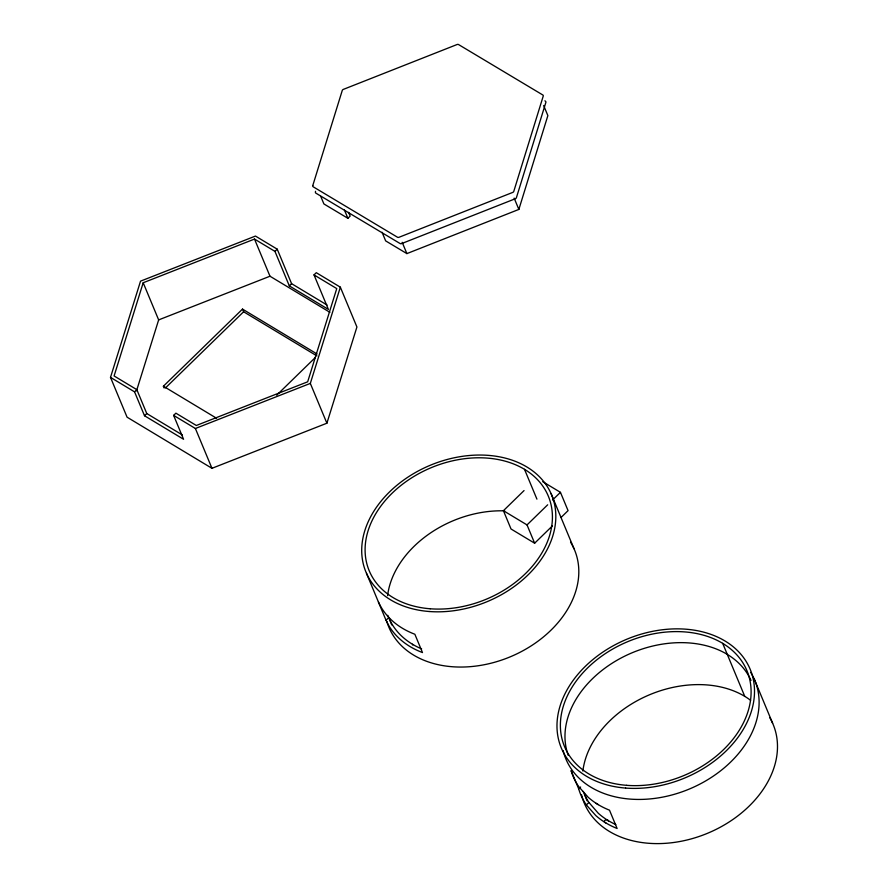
<?xml version="1.0" encoding="UTF-8"?>
<svg xmlns="http://www.w3.org/2000/svg" width="888" height="888" viewBox="0 0 888 888"><rect width="100%" height="100%" fill="white"/><g stroke="black" fill="none" stroke-linecap="round" stroke-linejoin="round"><path stroke-width="1.33" d="M315.529 191.297L315.395 192.197A2.564 1.887 -22.6 0 0 315.706 193.04L400.277 243.645A2.564 1.887 -22.6 0 0 401.409 243.678L515.54 198.657A2.564 1.887 -22.6 0 0 516.361 197.846L545.92 102.22A2.564 1.887 -22.6 0 0 545.609 101.387L544.91 100.81M382.073 232.279L385.658 240.892L406.882 253.602L518.858 209.424L547.863 115.595L543.678 105.55M182.284 434.92L146.775 413.542L136.83 389.654L114.097 375.957L143.19 282.75L254.512 239.072L274.958 251.382L289.322 285.881L328.382 309.401L314.019 274.903L316.283 272.694L340.348 287.179L356.921 326.995L326.895 423.21L211.966 468.309L127.073 417.182L110.501 377.367L140.537 281.152L255.455 236.064L277.223 249.173L291.586 283.672L327.095 305.05M136.53 390.798L158.652 319.902L143.19 282.75M326.895 423.21L310.323 383.405L340.348 287.179M274.958 251.382L277.223 249.173M314.019 274.903L336.752 288.589L307.67 381.807L196.337 425.485L175.891 413.175L173.626 415.384L183.572 439.271L144.511 415.751L134.565 391.863L136.83 389.654M164.136 388.001L163.392 386.225L242.502 309.102L317.038 353.99M165.49 387.912L243.612 311.766L242.502 309.102M144.511 415.751L146.775 413.542M320.768 196.403L323.898 203.94L347.885 218.293L350.161 216.073L348.629 212.387M289.322 285.881L291.586 283.672M276.69 395.193L315.251 357.598M378.41 601.964A100.544 73.893 -22.6 0 0 414.863 634.254L422.477 652.558A100.544 73.893 -22.6 0 1 386.025 620.257L388.722 617.626L387.767 615.34M552.336 525.962L534.643 543.212L511.033 528.993L503.418 510.7L524.053 490.576M534.643 543.212L527.028 524.919L547.674 504.795M552.58 500L560.45 492.341L542.735 481.673M561.183 517.338L568.065 510.633L560.45 492.341M578.699 788.888L571.084 770.595A102.309 75.191 -22.6 0 0 578.732 786.624L588.2 797.28A102.309 75.191 -22.6 0 0 609.501 810.189L617.116 828.482A102.309 75.191 -22.6 0 1 595.815 815.573L586.346 804.917A102.309 75.191 -22.6 0 1 578.699 788.888L580.619 787.023M586.346 804.917L588.888 802.441A98.779 72.594 -22.6 0 1 583.261 791.43M158.652 319.902L269.985 276.224L329.903 312.31M173.626 415.384L195.393 428.493L310.323 383.405M243.612 311.766L316.961 355.933M503.418 510.7L527.028 524.919M163.392 386.225L216.639 418.292M110.501 377.367L134.565 391.863M598.223 804.628L596.137 803.318M605.838 822.921C601.431 821.666 607.403 817.426 608.558 821.378M588.888 802.441L598.246 813.219A98.779 72.594 -22.6 0 0 615.839 824.575M754.245 679.076L772.627 723.254M722.688 643.356L744.755 696.359M514.152 198.124L518.858 209.424M551.037 493.539L574.025 548.762M524.508 469.33L536.929 499.145M402.175 242.291L406.882 253.602M344.3 209.679L347.885 218.293M254.512 239.072L269.985 276.224M412.443 644.233L412.776 645.021M366.478 573.326L386.025 620.257M195.393 428.493L211.966 468.309M568.287 755.433A98.779 72.594 -22.6 0 1 633.077 652.38A98.779 72.594 -22.6 0 1 751.004 680.474M587.146 800.821A98.779 72.594 -22.6 0 1 584.604 793.883M582.883 771.017A98.779 72.594 -22.6 0 1 649.339 694.849A98.779 72.594 -22.6 0 1 750.593 700.299M750.704 672.405A102.309 75.191 -22.6 0 1 689.288 789.055A102.309 75.191 -22.6 0 1 563.147 750.56M769.741 717.659A102.309 75.191 -22.6 0 1 706.881 833.555A102.309 75.191 -22.6 0 1 581.54 794.738M391.786 624.93A97.014 71.295 -22.6 0 1 389.288 618.115M387.601 595.659A97.014 71.295 -22.6 0 1 504.673 510.855M421.634 648.895A97.014 71.295 -22.6 0 1 388.722 617.626M570.551 542.202A100.544 73.893 -22.6 0 1 511.777 656.177A100.544 73.893 -22.6 0 1 386.879 621.478M312.776 185.559L312.765 185.892A2.564 1.887 -22.6 0 0 313.076 186.724L397.646 237.329A2.564 1.887 -22.6 0 0 398.79 237.362L512.909 192.341A2.564 1.887 -22.6 0 0 513.73 191.542L543.29 95.915A2.564 1.887 -22.6 0 0 542.979 95.083L458.408 44.478A2.564 1.887 -22.6 0 0 457.276 44.444L343.145 89.466A2.564 1.887 -22.6 0 0 342.324 90.265L312.776 185.559M625.607 788.067A102.309 75.191 -22.6 0 0 752.269 675.224A102.309 75.191 -22.6 0 0 589.355 662.581A102.309 75.191 -22.6 0 0 625.607 788.067M626.639 785.325A98.779 72.594 -22.6 0 0 748.939 676.379A98.779 72.594 -22.6 0 0 591.641 664.169A98.779 72.594 -22.6 0 0 626.639 785.325M430.181 608.768A97.014 71.295 -22.6 0 0 550.294 501.753A97.014 71.295 -22.6 0 0 395.804 489.776A97.014 71.295 -22.6 0 0 430.181 608.768M429.137 611.499A100.544 73.893 -22.6 0 0 553.624 500.61A100.544 73.893 -22.6 0 0 393.517 488.189A100.544 73.893 -22.6 0 0 429.137 611.499"/></g></svg>
